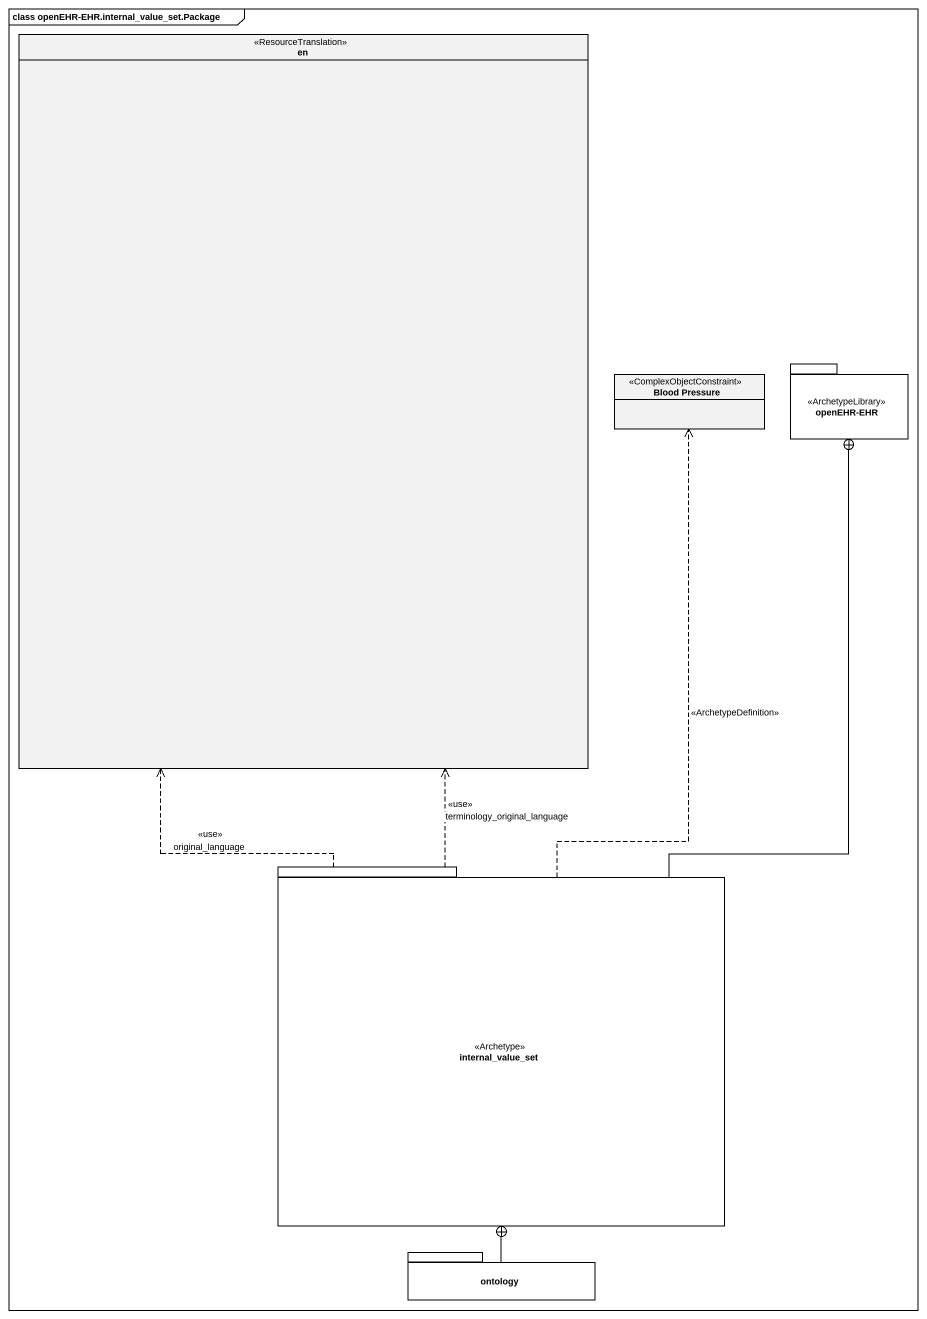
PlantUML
@startuml
mainframe class openEHR-EHR.internal_value_set.Package
hide circle
hide empty members
enum en <<ResourceTranslation>>
class "Blood Pressure" as Blood_Pressure <<ComplexObjectConstraint>>
package "openEHR-EHR" as openEHR_EHR <<ArchetypeLibrary>> {
}
package internal_value_set <<Archetype>> {
}
package ontology {
}
internal_value_set .up.> en : <<use>>\noriginal_language
internal_value_set .up.> en : <<use>>\nterminology_original_language
internal_value_set .up.> Blood_Pressure : <<ArchetypeDefinition>>
internal_value_set -up-+ openEHR_EHR
ontology -up-+ internal_value_set
@enduml
